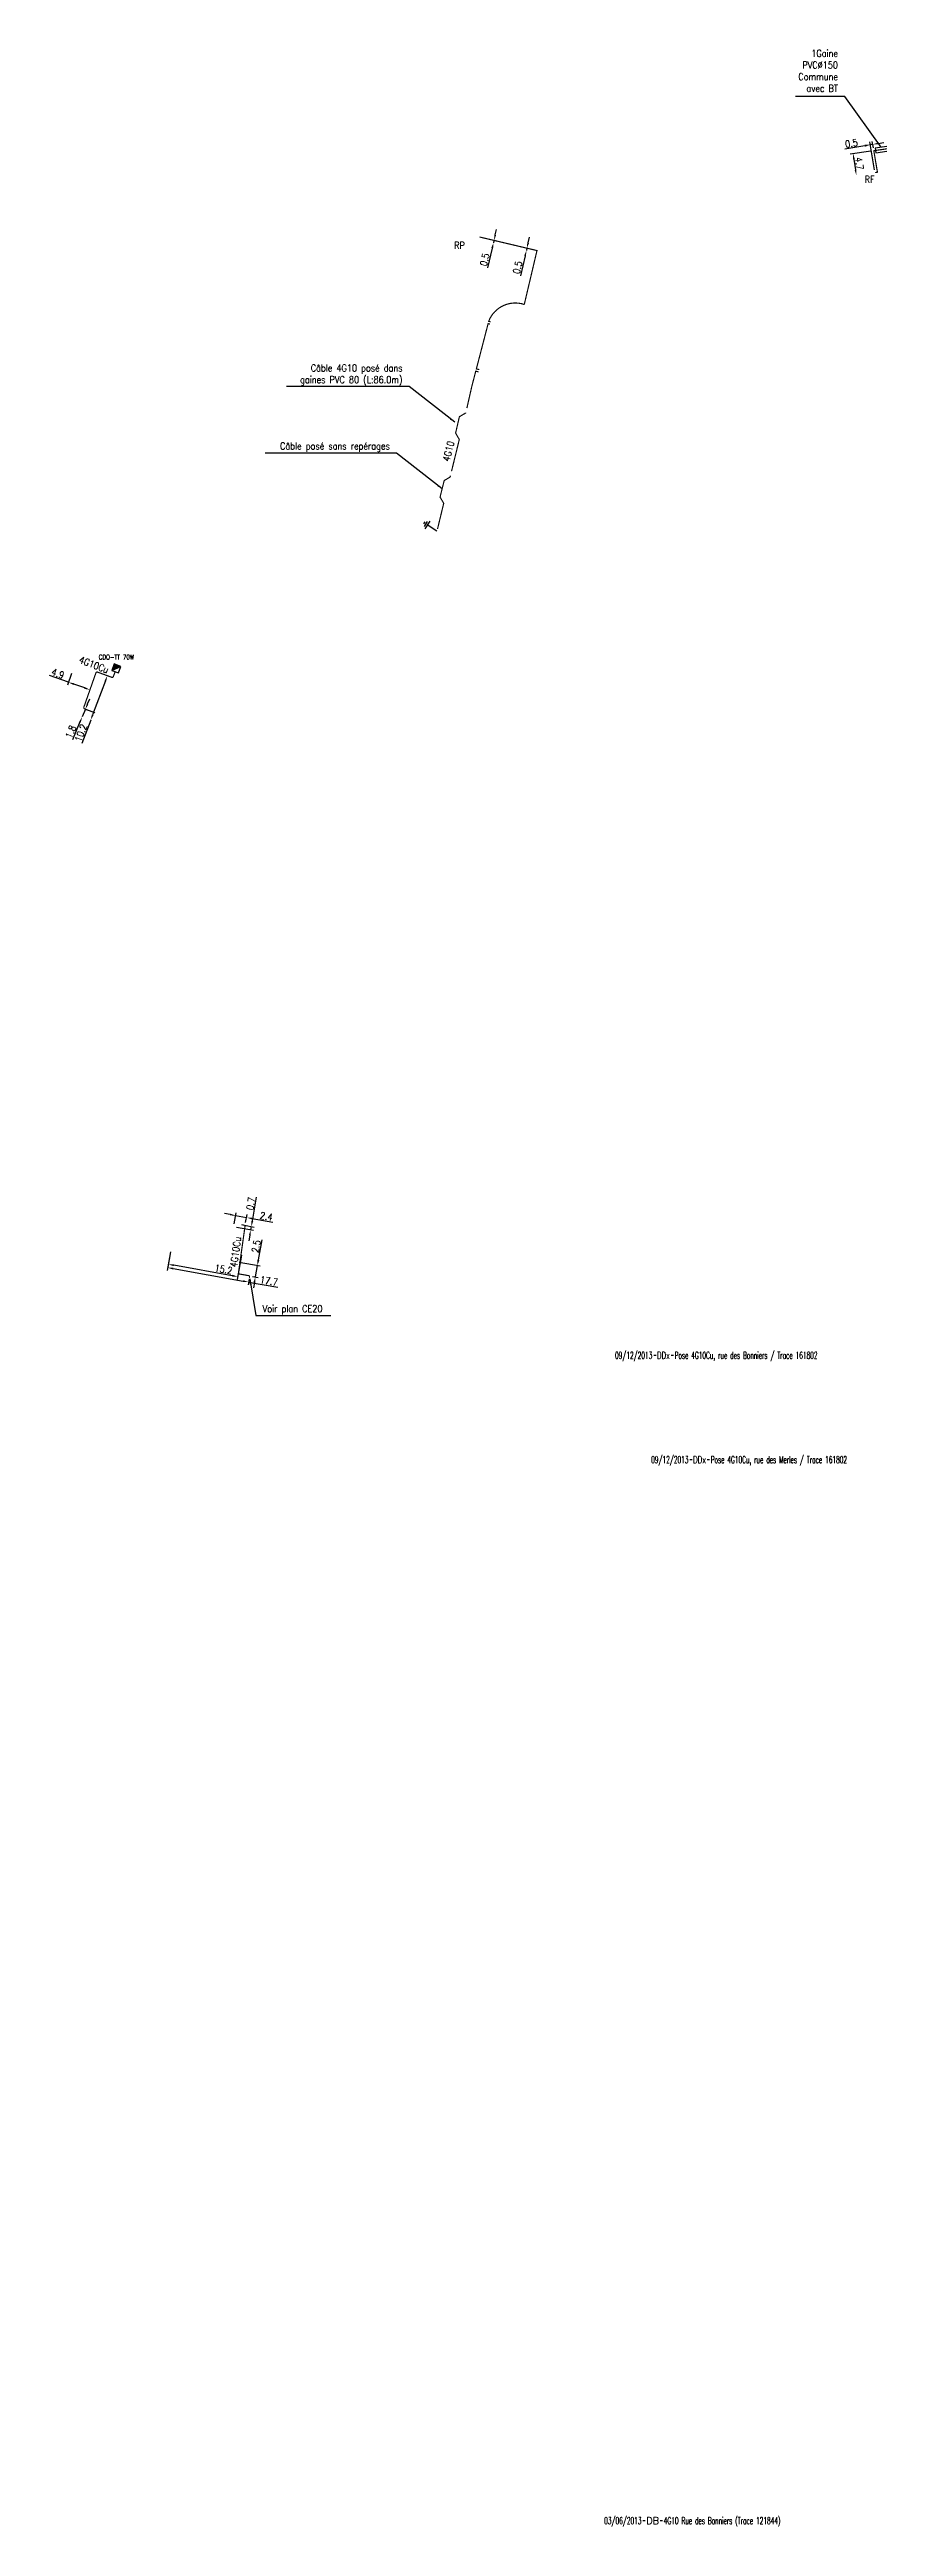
# Model space of a CAD drawing. Header units: millimetres. Extents: x 111441 to 112000, y 130010 to 130542.
# Drawn here: x 111820 to 112000, y 130010 to 130542 of the extents above; entities that cross this region are included whole.
import ezdxf
from ezdxf.enums import TextEntityAlignment as Align

# ---------------------------------------------------------------- set-up
doc = ezdxf.new("R2010")
doc.units = ezdxf.units.MM
doc.header["$PDMODE"] = 34
doc.linetypes.add('E_ST_Cu', pattern=[2000, 1000, 1000])
doc.layers.get('0').update_dxf_attribs({"linetype": 'CONTINUOUS'})
doc.layers.get('DEFPOINTS').update_dxf_attribs({"linetype": 'CONTINUOUS'})
for name, color, linetype in [('E_100', 3, 'CONTINUOUS'), ('E_300', 7, 'CONTINUOUS'), ('E_400', 7, 'CONTINUOUS'), ('E_700', 7, 'CONTINUOUS')]:
    doc.layers.add(name, color=color, linetype=linetype)
doc.styles.add('E_ROMANS', font='ROMANS.SHX', dxfattribs={"width": 0.75})
doc.styles.get("Standard").update_dxf_attribs({"font": 'romans.shx', "width": 0.85})
doc.dimstyles.get("Standard").update_dxf_attribs({"dimtxt": 1.5, "dimasz": 1.2, "dimexe": 0.625, "dimexo": 0.625, "dimgap": 0.25, "dimtad": 1, "dimdec": 1, "dimzin": 0, "dimdsep": 46, "dimtxsty": 'Standard', "dimcen": -0.5, "dimadec": 0, "dimazin": 0, "dimtfac": 1, "dimtdec": 1, "dimtmove": 0, "dimatfit": 3, "dimfxl": 1, "dimtolj": 1, "dimtzin": 0, "dimarcsym": 0})

# ---------------------------------------------------------------- blocks, each defined once
blk = doc.blocks.new('*D0')
at = {"layer": 'DEFPOINTS', "color": 0, "linetype": 'Continuous'}
for p in [(111915.43, 130500.64), (111915.43, 130500.64), (111915.54, 130501.12)]:
    blk.add_point(p, dxfattribs=at)
at = {"layer": 'E_100', "color": 0, "linetype": 'Continuous', "lineweight": -2}
for p, q in [((111915.54, 130501.12), (111915.43, 130500.64)), ((111915.82, 130502.29), (111916.09, 130503.46)), ((111915.15, 130499.47), (111914.15, 130495.21))]:
    blk.add_line(p, q, dxfattribs=at)
at = {"layer": 'E_100', "color": 0, "linetype": 'Continuous'}
for points in [[(111914.96, 130499.52), (111915.35, 130499.42), (111915.43, 130500.64)], [(111915.62, 130502.34), (111916.01, 130502.25), (111915.54, 130501.12)]]:
    blk.add_solid(points, dxfattribs=at)
at = {"layer": 'E_100', "color": 0, "linetype": 'Continuous', "insert": (111913.54, 130496.99), "char_height": 1.5, "attachment_point": 5, "rotation": 76.7565}
blk.add_mtext('\\A1;0.5', dxfattribs=at)
blk = doc.blocks.new('*D1')
at = {"layer": 'DEFPOINTS', "color": 0, "linetype": 'Continuous'}
for p in [(111922.5, 130498.97), (111922.5, 130498.97), (111922.61, 130499.45)]:
    blk.add_point(p, dxfattribs=at)
at = {"layer": 'E_100', "color": 0, "linetype": 'Continuous', "lineweight": -2}
for p, q in [((111922.88, 130500.62), (111923.16, 130501.79)), ((111922.22, 130497.8), (111921.22, 130493.54)), ((111922.61, 130499.45), (111922.5, 130498.97))]:
    blk.add_line(p, q, dxfattribs=at)
at = {"layer": 'E_100', "color": 0, "linetype": 'Continuous'}
for points in [[(111922.69, 130500.67), (111923.08, 130500.57), (111922.61, 130499.45)], [(111922.03, 130497.84), (111922.42, 130497.75), (111922.5, 130498.97)]]:
    blk.add_solid(points, dxfattribs=at)
at = {"layer": 'E_100', "color": 0, "linetype": 'Continuous', "insert": (111920.61, 130495.31), "char_height": 1.5, "attachment_point": 5, "rotation": 76.7565}
blk.add_mtext('\\A1;0.5', dxfattribs=at)
blk = doc.blocks.new('E_700_15')
at = {"color": 0, "linetype": 'Continuous', "flags": 128}
blk.add_lwpolyline([(-1.5, -1.5), (1.5, 1.5)], dxfattribs=at)
blk.add_lwpolyline([(-1.5, -1.5), (1.5, -1.5), (1.5, 1.5), (-1.5, 1.5)], close=True, dxfattribs=at)
at = {"color": 3, "linetype": 'Continuous'}
blk.add_solid([(-1.5, 1.5), (1.5, 1.5), (-1.5, -1.5)], dxfattribs=at)
at = {"color": 0, "linetype": 'Continuous', "style": 'E_ROMANS', "width": 0.75}
for tag, flags, p in [('S_NO', 1, (0, 2.5)), ('TYPE', 3, (0, -5)), ('P_TH', 3, (0, -7.5)), ('P_RL', 3, (0, -10)), ('S_TY', 1, (0, -2.5)), ('DEF_COUP', 3, (0, -15)), ('DEF_TYPE', 3, (0, -17.5)), ('DEF_LEG', 3, (0, -12.5))]:
    blk.add_attdef(tag, text='', height=1.2, dxfattribs=dict(at, flags=flags)).set_placement(p, align=Align.MIDDLE)
blk.add_attdef('SITU', text='', height=1.2, dxfattribs=at).set_placement((0, 0), align=Align.MIDDLE)
blk = doc.blocks.new('*D3')
at = {"layer": 'DEFPOINTS', "color": 0, "linetype": 'Continuous'}
for p in [(111827.01, 130398.7), (111827.46, 130400.46), (111827.71, 130400.36)]:
    blk.add_point(p, dxfattribs=at)
at = {"layer": 'E_100', "color": 0, "linetype": 'Continuous', "lineweight": -2}
for p, q in [((111827.71, 130400.36), (111827.01, 130398.7)), ((111828.04, 130400.22), (111828.28, 130400.12)), ((111828.18, 130401.47), (111828.64, 130402.57)), ((111826.54, 130397.6), (111824.91, 130393.74))]:
    blk.add_line(p, q, dxfattribs=at)
at = {"layer": 'E_100', "color": 0, "linetype": 'Continuous'}
for points in [[(111826.36, 130397.67), (111826.73, 130397.52), (111827.01, 130398.7)], [(111827.99, 130401.54), (111828.36, 130401.39), (111827.71, 130400.36)]]:
    blk.add_solid(points, dxfattribs=at)
at = {"layer": 'E_100', "color": 0, "linetype": 'Continuous', "insert": (111824.57, 130395.5), "char_height": 1.5, "attachment_point": 5, "rotation": 67.1119}
blk.add_mtext('\\A1;1.8', dxfattribs=at)
blk = doc.blocks.new('*D4')
at = {"layer": 'DEFPOINTS', "color": 0, "linetype": 'Continuous'}
for p in [(111824.93, 130408.62), (111828.68, 130404.51), (111828.68, 130404.51)]:
    blk.add_point(p, dxfattribs=at)
at = {"layer": 'E_100', "color": 0, "linetype": 'Continuous', "lineweight": -2}
for p, q in [((111824.06, 130406.14), (111819.99, 130407.57)), ((111824.73, 130408.03), (111823.85, 130405.55)), ((111827.55, 130404.91), (111825.19, 130405.74))]:
    blk.add_line(p, q, dxfattribs=at)
at = {"layer": 'E_100', "color": 0, "linetype": 'Continuous'}
for points in [[(111825.26, 130405.93), (111825.13, 130405.55), (111824.06, 130406.14)], [(111827.62, 130405.1), (111827.48, 130404.72), (111828.68, 130404.51)]]:
    blk.add_solid(points, dxfattribs=at)
at = {"layer": 'E_100', "color": 0, "linetype": 'Continuous', "insert": (111821.79, 130408), "char_height": 1.5, "attachment_point": 5, "rotation": 340.6244}
blk.add_mtext('\\A1;4.9', dxfattribs=at)
blk = doc.blocks.new('*D5')
at = {"layer": 'DEFPOINTS', "color": 0, "linetype": 'Continuous'}
for p in [(111832.43, 130407.55), (111828.84, 130398), (111828.84, 130398)]:
    blk.add_point(p, dxfattribs=at)
at = {"layer": 'E_100', "color": 0, "linetype": 'Continuous', "lineweight": -2}
for p, q in [((111832.01, 130406.43), (111829.26, 130399.12)), ((111828.84, 130398), (111826.94, 130392.94))]:
    blk.add_line(p, q, dxfattribs=at)
at = {"layer": 'E_100', "color": 0, "linetype": 'Continuous'}
for points in [[(111831.82, 130406.5), (111832.19, 130406.36), (111832.43, 130407.55)], [(111829.08, 130399.19), (111829.45, 130399.05), (111828.84, 130398)]]:
    blk.add_solid(points, dxfattribs=at)
at = {"layer": 'E_100', "color": 0, "linetype": 'Continuous', "insert": (111826.75, 130395.26), "char_height": 1.5, "attachment_point": 5, "rotation": 69.4187}
blk.add_mtext('\\A1;10.2', dxfattribs=at)
blk = doc.blocks.new('*D6')
at = {"layer": 'DEFPOINTS', "color": 0, "linetype": 'Continuous'}
for p in [(111997.19, 130520.41), (111993.43, 130515.12), (111993.43, 130515.12)]:
    blk.add_point(p, dxfattribs=at)
at = {"layer": 'E_100', "color": 0, "linetype": 'Continuous', "lineweight": -2}
for p, q in [((111996.57, 130520.32), (111992.13, 130519.68)), ((111992.92, 130518.58), (111993.25, 130516.3))]:
    blk.add_line(p, q, dxfattribs=at)
at = {"layer": 'E_100', "color": 0, "linetype": 'Continuous'}
for points in [[(111993.12, 130518.61), (111992.73, 130518.55), (111992.75, 130519.77)], [(111993.45, 130516.33), (111993.06, 130516.28), (111993.43, 130515.12)]]:
    blk.add_solid(points, dxfattribs=at)
at = {"layer": 'E_100', "color": 0, "linetype": 'Continuous', "insert": (111994.07, 130517.68), "char_height": 1.5, "attachment_point": 5, "rotation": 278.28}
blk.add_mtext('\\A1;4.7', dxfattribs=at)
blk = doc.blocks.new('*D7')
at = {"layer": 'DEFPOINTS', "color": 0, "linetype": 'Continuous'}
for p in [(111996.47, 130521.68), (111997.19, 130520.41), (111997.48, 130515.71)]:
    blk.add_point(p, dxfattribs=at)
at = {"layer": 'E_100', "color": 0, "linetype": 'Continuous', "lineweight": -2}
for p, q in [((111995.29, 130521.48), (111990.98, 130520.75)), ((111997.37, 130516.32), (111996.37, 130522.3)), ((111996.96, 130521.76), (111996.47, 130521.68)), ((111997.09, 130521.03), (111996.86, 130522.38)), ((111998.15, 130521.96), (111999.33, 130522.16))]:
    blk.add_line(p, q, dxfattribs=at)
at = {"layer": 'E_100', "color": 0, "linetype": 'Continuous'}
for points in [[(111995.25, 130521.68), (111995.32, 130521.28), (111996.47, 130521.68)], [(111998.11, 130522.16), (111998.18, 130521.76), (111996.96, 130521.76)]]:
    blk.add_solid(points, dxfattribs=at)
at = {"layer": 'E_100', "color": 0, "linetype": 'Continuous', "insert": (111992.37, 130522), "char_height": 1.5, "attachment_point": 5, "rotation": 9.5756}
blk.add_mtext('\\A1;0.5', dxfattribs=at)
blk = doc.blocks.new('Symbole_MALT')
at = {"flags": 128}
for points in [[(0, 0), (0, -2.5)], [(-1, -2.5), (1, -2.5)], [(-0.62, -2.9), (0.62, -2.9)], [(-0.25, -3.3), (0.25, -3.3)]]:
    blk.add_lwpolyline(points, dxfattribs=at)
blk = doc.blocks.new('GIS_MODF')
at = {"color": 0, "linetype": 'Continuous', "flags": 128}
for points in [[(-2.18, -0.01), (-1.68, -0.01)], [(1.52, -0.01), (2.02, -0.01)]]:
    blk.add_lwpolyline(points, dxfattribs=at)
at = {"color": 0, "linetype": 'Continuous', "width": 0.5}
blk.add_attdef('DATE', text='', height=1.5, dxfattribs=at).set_placement((-2.5, -0.8), align=Align.RIGHT)
at = {"color": 0, "linetype": 'Continuous', "width": 1.771291}
blk.add_attdef('USER', text='', height=1.5, dxfattribs=at).set_placement((-1.51, -0.8), (1.28, -0.8), align=Align.FIT)
at = {"color": 0, "linetype": 'Continuous', "width": 0.5}
blk.add_attdef('DESC', (2.29, -0.8), '', height=1.5, dxfattribs=at)
blk = doc.blocks.new('*D65')
at = {"layer": 'DEFPOINTS', "color": 0, "linetype": 'Continuous'}
for p in [(111859.56, 130289.12), (111859.98, 130291.5), (111862.04, 130289.38)]:
    blk.add_point(p, dxfattribs=at)
at = {"layer": 'E_100', "color": 0, "linetype": 'Continuous', "lineweight": -2}
for p, q in [((111858.8, 130291.71), (111857.62, 130291.92)), ((111859.67, 130289.74), (111860.1, 130292.11)), ((111859.98, 130291.5), (111862.35, 130291.07)), ((111862.15, 130290), (111862.46, 130291.69)), ((111863.53, 130290.86), (111868.02, 130290.05))]:
    blk.add_line(p, q, dxfattribs=at)
at = {"layer": 'E_100', "color": 0, "linetype": 'Continuous'}
for points in [[(111858.84, 130291.91), (111858.77, 130291.51), (111859.98, 130291.5)], [(111863.56, 130291.05), (111863.49, 130290.66), (111862.35, 130291.07)]]:
    blk.add_solid(points, dxfattribs=at)
at = {"layer": 'E_100', "color": 0, "linetype": 'Continuous', "insert": (111866.6, 130291.32), "char_height": 1.5, "attachment_point": 5, "rotation": 349.7914}
blk.add_mtext('\\A1;2.4', dxfattribs=at)
blk = doc.blocks.new('*D66')
at = {"layer": 'DEFPOINTS', "color": 0, "linetype": 'Continuous'}
for p in [(111859.56, 130289.12), (111861.26, 130289.53), (111863.26, 130288.45)]:
    blk.add_point(p, dxfattribs=at)
at = {"layer": 'E_100', "color": 0, "linetype": 'Continuous', "lineweight": -2}
for p, q in [((111863.59, 130290.32), (111864.51, 130295.43)), ((111860.17, 130289.01), (111863.87, 130288.34)), ((111861.87, 130289.42), (111864, 130289.03)), ((111863.04, 130287.27), (111862.83, 130286.09)), ((111863.26, 130288.45), (111863.38, 130289.14))]:
    blk.add_line(p, q, dxfattribs=at)
at = {"layer": 'E_100', "color": 0, "linetype": 'Continuous'}
for points in [[(111862.85, 130287.31), (111863.24, 130287.24), (111863.26, 130288.45)], [(111863.4, 130290.36), (111863.79, 130290.29), (111863.38, 130289.14)]]:
    blk.add_solid(points, dxfattribs=at)
at = {"layer": 'E_100', "color": 0, "linetype": 'Continuous', "insert": (111863.25, 130294.04), "char_height": 1.5, "attachment_point": 5, "rotation": 79.7914}
blk.add_mtext('\\A1;0.7', dxfattribs=at)
blk = doc.blocks.new('*D67')
at = {"layer": 'DEFPOINTS', "color": 0, "linetype": 'Continuous'}
for p in [(111846.08, 130284.28), (111861.39, 130283.58), (111845.5, 130281.03)]:
    blk.add_point(p, dxfattribs=at)
at = {"layer": 'E_100', "color": 0, "linetype": 'Continuous', "lineweight": -2}
for p, q in [((111845.97, 130283.67), (111845.39, 130280.41)), ((111861.28, 130282.97), (111860.35, 130277.75)), ((111859.28, 130278.57), (111846.68, 130280.82))]:
    blk.add_line(p, q, dxfattribs=at)
at = {"layer": 'E_100', "color": 0, "linetype": 'Continuous'}
for points in [[(111846.71, 130281.02), (111846.64, 130280.62), (111845.5, 130281.03)], [(111859.32, 130278.77), (111859.25, 130278.37), (111860.46, 130278.36)]]:
    blk.add_solid(points, dxfattribs=at)
at = {"layer": 'E_100', "color": 0, "linetype": 'Continuous', "insert": (111857.41, 130279.92), "char_height": 1.5, "attachment_point": 5, "rotation": 349.8892}
blk.add_mtext('\\A1;15.2', dxfattribs=at)
blk = doc.blocks.new('*D68')
at = {"layer": 'DEFPOINTS', "color": 0, "linetype": 'Continuous'}
for p in [(111846.08, 130284.28), (111845.37, 130280.3), (111863.03, 130278.53)]:
    blk.add_point(p, dxfattribs=at)
at = {"layer": 'E_100', "color": 0, "linetype": 'Continuous', "lineweight": -2}
for p, q in [((111845.97, 130283.67), (111845.26, 130279.69)), ((111846.55, 130280.09), (111861.61, 130277.41)), ((111862.92, 130277.92), (111862.68, 130276.58)), ((111862.79, 130277.2), (111869.05, 130276.08))]:
    blk.add_line(p, q, dxfattribs=at)
at = {"layer": 'E_100', "color": 0, "linetype": 'Continuous'}
for points in [[(111846.58, 130280.29), (111846.51, 130279.9), (111845.37, 130280.3)], [(111861.65, 130277.6), (111861.58, 130277.21), (111862.79, 130277.2)]]:
    blk.add_solid(points, dxfattribs=at)
at = {"layer": 'E_100', "color": 0, "linetype": 'Continuous', "insert": (111867.15, 130277.43), "char_height": 1.5, "attachment_point": 5, "rotation": 349.8892}
blk.add_mtext('\\A1;17.7', dxfattribs=at)
blk = doc.blocks.new('*D69')
at = {"layer": 'DEFPOINTS', "color": 0, "linetype": 'Continuous'}
for p in [(111860.11, 130281.61), (111863.03, 130278.53), (111864.69, 130280.77)]:
    blk.add_point(p, dxfattribs=at)
at = {"layer": 'E_100', "color": 0, "linetype": 'Continuous', "lineweight": -2}
for p, q in [((111860.73, 130281.5), (111865.3, 130280.66)), ((111864.9, 130281.96), (111865.69, 130286.26)), ((111863.65, 130278.42), (111864.85, 130278.2)), ((111864.02, 130277.13), (111863.81, 130275.95)), ((111864.24, 130278.32), (111864.69, 130280.77))]:
    blk.add_line(p, q, dxfattribs=at)
at = {"layer": 'E_100', "color": 0, "linetype": 'Continuous'}
for points in [[(111864.7, 130281.99), (111865.1, 130281.92), (111864.69, 130280.77)], [(111863.83, 130277.17), (111864.22, 130277.1), (111864.24, 130278.32)]]:
    blk.add_solid(points, dxfattribs=at)
at = {"layer": 'E_100', "color": 0, "linetype": 'Continuous', "insert": (111864.42, 130284.87), "char_height": 1.5, "attachment_point": 5, "rotation": 79.6761}
blk.add_mtext('\\A1;2.5', dxfattribs=at)

msp = doc.modelspace()

# ---------------------------------------------------------------- linework, layer by layer
at = {"layer": 'E_100', "linetype": 'E_ST_Cu', "const_width": 0.25, "flags": 128}
for points in [[(111997.48, 130515.71), (111997.97, 130515.79), (111997.19, 130520.41), (112000, 130520.82)], [(111914.69, 130483.13), (111914.28, 130483.24), (111911.75, 130473.51), (111912.37, 130473.35)], [(111912.24, 130472.86), (111911.62, 130473.02), (111910.78, 130469.78), (111909.71, 130465.07)], [(111909.49, 130464.09), (111909.48, 130464.04), (111908.1, 130463.23), (111907.29, 130459.71), (111908.08, 130458.32), (111906.41, 130451.51)], [(111906.17, 130450.54), (111906.11, 130450.26), (111904.83, 130449.5), (111903.95, 130445.94), (111904.73, 130444.61), (111903.4, 130439.1)]]:
    msp.add_lwpolyline(points, dxfattribs=at)
for points in [[(111912.44, 130501.86), (111924.08, 130499.11), (111924.78, 130498.94), (111922.05, 130487.36, 0.396929), (111914.43, 130483.82), (111914.4, 130483.73), (111914.82, 130483.62)], [(111834.1, 130408.42), (111833.7, 130407.35, -0.411827), (111833.38, 130407.2), (111830.29, 130408.33, 0.417887), (111829.97, 130408.18), (111827.36, 130400.76, 0.401498), (111827.5, 130400.45), (111828.01, 130400.24), (111828.55, 130400.03), (111829.02, 130399.86), (111829.49, 130399.69), (111829.79, 130399.58)], [(111862.96, 130278.1), (111862.99, 130278.29, 0.414214), (111862.79, 130278.58), (111860.82, 130278.93, -0.403435), (111860.61, 130279.21), (111862.01, 130289.15, 0.402939), (111861.81, 130289.43), (111861.26, 130289.53)]]:
    msp.add_lwpolyline(points, format="xyb", dxfattribs=at)
at = {"layer": 'E_400', "linetype": 'Continuous', "flags": 128}
msp.add_lwpolyline([(112000, 130521.33), (111997.5, 130520.97), (111997.65, 130519.98), (112000, 130520.32)], dxfattribs=at)

# ---------------------------------------------------------------- block references
at = {"layer": 'E_100'}
ref = msp.add_blockref('GIS_MODF', (111952.08, 130261.52), dxfattribs=at)
ref.add_attrib('DATE', '09/12/2013', dxfattribs={"layer": '0', "color": 0, "linetype": 'Continuous', "height": 1.5, "width": 0.5}).set_placement((111949.57, 130260.72), align=Align.RIGHT)
ref.add_attrib('USER', 'DDx', dxfattribs={"layer": '0', "color": 0, "linetype": 'Continuous', "height": 1.5, "width": 0.695865}).set_placement((111950.57, 130260.72), (111953.35, 130260.72), align=Align.FIT)
ref.add_attrib('DESC', 'Pose 4G10Cu, rue des Bonniers / Trace 161802', (111954.37, 130260.72), dxfattribs={"layer": '0', "color": 0, "linetype": 'Continuous', "height": 1.5, "width": 0.5})
ref = msp.add_blockref('GIS_MODF', (111959.84, 130239.05), dxfattribs=at)
ref.add_attrib('DATE', '09/12/2013', dxfattribs={"layer": '0', "color": 0, "linetype": 'Continuous', "height": 1.5, "width": 0.5}).set_placement((111957.34, 130238.25), align=Align.RIGHT)
ref.add_attrib('USER', 'DDx', dxfattribs={"layer": '0', "color": 0, "linetype": 'Continuous', "height": 1.5, "width": 0.695865}).set_placement((111958.34, 130238.25), (111961.12, 130238.25), align=Align.FIT)
ref.add_attrib('DESC', 'Pose 4G10Cu, rue des Merles / Trace 161802', (111962.13, 130238.25), dxfattribs={"layer": '0', "color": 0, "linetype": 'Continuous', "height": 1.5, "width": 0.5})
at = {"layer": 'E_100', "linetype": 'Continuous'}
ref = msp.add_blockref('GIS_MODF', (111949.75, 130010.98), dxfattribs=at)
ref.add_attrib('DATE', '03/06/2013', dxfattribs={"layer": '0', "color": 0, "linetype": 'Continuous', "height": 1.5, "width": 0.5}).set_placement((111947.25, 130010.18), align=Align.RIGHT)
ref.add_attrib('USER', 'DB', dxfattribs={"layer": '0', "color": 0, "linetype": 'Continuous', "height": 1.5, "width": 0.99919}).set_placement((111948.25, 130010.18), (111951.03, 130010.18), align=Align.FIT)
ref.add_attrib('DESC', '4G10 Rue des Bonniers (Trace 121844)', (111952.04, 130010.18), dxfattribs={"layer": '0', "color": 0, "linetype": 'Continuous', "height": 1.5, "width": 0.5})
at = {"layer": 'E_300', "rotation": 237.2384626895293}
msp.add_blockref('Symbole_MALT', (111903.28, 130438.61), dxfattribs=at)
at = {"layer": 'E_700'}
ref = msp.add_blockref('E_700_15', (111834.36, 130409.12), dxfattribs=dict(at, xscale=0.5000000000039152, yscale=0.5, zscale=0.5, rotation=339.4187069307289))
ref.add_attrib('SITU', 'CDO-TT 70W', dxfattribs={"layer": '0', "color": 0, "linetype": 'Continuous', "height": 1, "style": 'E_ROMANS', "width": 0.75}).set_placement((111834.36, 130411.55), align=Align.MIDDLE)

# ---------------------------------------------------------------- texts
at = {"layer": 'E_100', "linetype": 'Continuous', "width": 0.85}
msp.add_text('RF', height=1.5, dxfattribs=at).set_placement((111996.29, 130514.24), align=Align.MIDDLE)
msp.add_text('RP', height=1.5, dxfattribs=at).set_placement((111906.98, 130499.33))
for s, rotation, p in [('4G10', 76.2114, (111905.97, 130453.48)), ('4G10Cu', 82.0057, (111860.27, 130280.3))]:
    msp.add_text(s, height=1.5, rotation=rotation, dxfattribs=at).set_placement(p)
msp.add_text('4G10Cu', height=1.5, rotation=338.9692, dxfattribs=at).set_placement((111829.54, 130409.89), align=Align.MIDDLE)
at = {"layer": 'E_100', "linetype": 'Continuous', "char_height": 1.5}
for s, insert, attachment_point in [('Câble 4G10 posé dans \\Pgaines PVC 80 (L:86.0m)', (111895.88, 130469.96), 9), ('Câble posé sans repérages', (111893.15, 130455.65), 9), ('\\A1;Voir plan CE20', (111865.82, 130270.24), 7)]:
    msp.add_mtext(s, dxfattribs=dict(at, insert=insert, attachment_point=attachment_point))
at = {"layer": 'E_400', "linetype": 'Continuous', "insert": (111989.49, 130542.09), "char_height": 1.5, "attachment_point": 3}
msp.add_mtext('\\A1;1Gaine \\PPVC%%C150\\PCommune \\Pavec BT', dxfattribs=at)

# ---------------------------------------------------------------- dimensions: what is measured, and where the dimension line sits
at = {"layer": 'E_100', "linetype": 'Continuous'}
for base, p1, p2, angle, picture, middle in [((111996.47, 130521.68), (111997.19, 130520.41), (111997.48, 130515.71), 9.5756, '*D7', (111992.54, 130521.02)), ((111993.43, 130515.12), (111997.19, 130520.41), (111993.43, 130515.12), 98.28, '*D6', (111993.08, 130517.53)), ((111915.43, 130500.64), (111915.54, 130501.12), (111915.43, 130500.64), 76.7565, '*D0', (111914.51, 130496.76)), ((111922.5, 130498.97), (111922.61, 130499.45), (111922.5, 130498.97), 76.7565, '*D1', (111921.58, 130495.09)), ((111828.68, 130404.51), (111824.93, 130408.62), (111828.68, 130404.51), 340.6244, '*D4', (111821.46, 130407.05)), ((111828.84, 130398), (111832.43, 130407.55), (111828.84, 130398), 69.4187, '*D5', (111827.68, 130394.91)), ((111827.71, 130400.36), (111827.01, 130398.7), (111827.46, 130400.46), 67.1119, '*D3', (111825.49, 130395.11)), ((111859.98, 130291.5), (111862.04, 130289.38), (111859.56, 130289.12), 349.7914, '*D65', (111866.43, 130290.34)), ((111863.26, 130288.45), (111861.26, 130289.53), (111859.56, 130289.12), 79.7914, '*D66', (111864.23, 130293.87)), ((111845.37, 130280.3), (111863.03, 130278.53), (111846.08, 130284.28), 349.8892, '*D68', (111866.98, 130276.45)), ((111845.5, 130281.03), (111861.39, 130283.58), (111846.08, 130284.28), 349.8892, '*D67', (111857.23, 130278.94)), ((111864.69, 130280.77), (111863.03, 130278.53), (111860.11, 130281.61), 259.6761, '*D69', (111865.4, 130284.7))]:
    dim = msp.add_linear_dim(base=base, p1=p1, p2=p2, angle=angle, dimstyle='Standard', dxfattribs=at)
    dim.commit()
    dim.dimension.update_dxf_attribs({"geometry": picture, "text_midpoint": middle, "dimtype": 160})

# ---------------------------------------------------------------- leaders
at = {"layer": 'E_100', "linetype": 'Continuous', "annotation_type": 0, "has_hookline": 1}
for points, hookline_direction, text_width in [([(111907.12, 130462.03), (111897.33, 130469.71), (111896.13, 130469.71)], 1, 24.95), ([(111904.39, 130447.72), (111894.6, 130455.4), (111893.4, 130455.4)], 1, 26.77), ([(111863.04, 130277.86), (111864.37, 130269.99), (111865.57, 130269.99)], 0, 14.63)]:
    msp.add_leader(points, dimstyle='Standard', dxfattribs=dict(at, hookline_direction=hookline_direction, text_width=text_width))
at = {"layer": 'E_400', "linetype": 'Continuous', "annotation_type": 0, "has_hookline": 1, "hookline_direction": 1, "text_width": 9.11}
msp.add_leader([(111998.75, 130521.15), (111990.94, 130532.09), (111989.74, 130532.09)], dimstyle='Standard', override={"dimgap": 0.25, "dimtad": 1}, dxfattribs=at)

doc.saveas('drawing.dxf')
